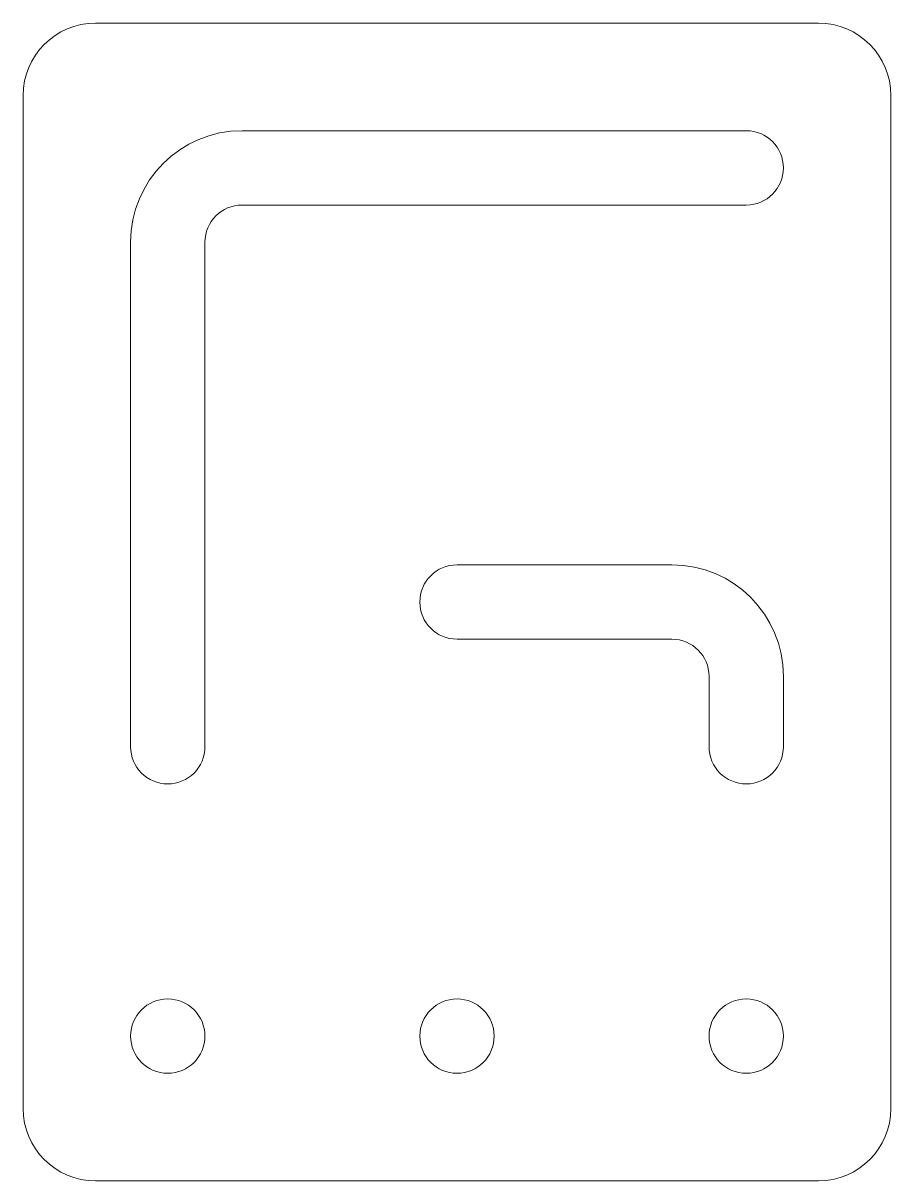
# Model space of a CAD drawing. Header units: inches. Extents: x 0.72 to 3.72, y 0.78 to 4.78.
import ezdxf

# ---------------------------------------------------------------- set-up
doc = ezdxf.new("R2010")
doc.units = ezdxf.units.IN
doc.header["$MEASUREMENT"] = 0

msp = doc.modelspace()

# ---------------------------------------------------------------- linework, layer by layer
at = {"color": 7, "linetype": 'Continuous', "lineweight": 15}
for p, q in [((3.4659, 4.7806), (0.9659, 4.7806)), ((0.7159, 4.5306), (0.7159, 1.0306)), ((3.7159, 1.0306), (3.7159, 4.5306)), ((3.2159, 4.4091), (1.4729, 4.4091)), ((1.4729, 4.1521), (3.2159, 4.1521)), ((1.0874, 4.0236), (1.0874, 2.2806)), ((1.3444, 2.2806), (1.3444, 4.0236)), ((2.9589, 2.9091), (2.2159, 2.9091)), ((2.2159, 2.6521), (2.9589, 2.6521)), ((3.0874, 2.5236), (3.0874, 2.2806)), ((3.3444, 2.2806), (3.3444, 2.5236)), ((0.9659, 0.7806), (3.4659, 0.7806))]:
    msp.add_line(p, q, dxfattribs=at)
for centre in [(1.2159, 1.2806), (2.2159, 1.2806), (3.2159, 1.2806)]:
    msp.add_circle(centre, 0.1285, dxfattribs=at)
for centre, radius, start, end in [((0.9659, 4.5306), 0.25, 90, 180), ((3.4659, 4.5306), 0.25, 360, 90), ((1.4729, 4.0236), 0.3855, 90, 180), ((3.2159, 4.2806), 0.1285, 270, 90), ((1.4729, 4.0236), 0.1285, 90, 180), ((2.2159, 2.7806), 0.1285, 90, 270), ((2.9589, 2.5236), 0.3855, 360, 90), ((2.9589, 2.5236), 0.1285, 0, 90), ((1.2159, 2.2806), 0.1285, 180, 0), ((3.2159, 2.2806), 0.1285, 180, 360), ((0.9659, 1.0306), 0.25, 180, 270), ((3.4659, 1.0306), 0.25, 270, 0)]:
    msp.add_arc(centre, radius, start, end, dxfattribs=at)

doc.saveas('drawing.dxf')
